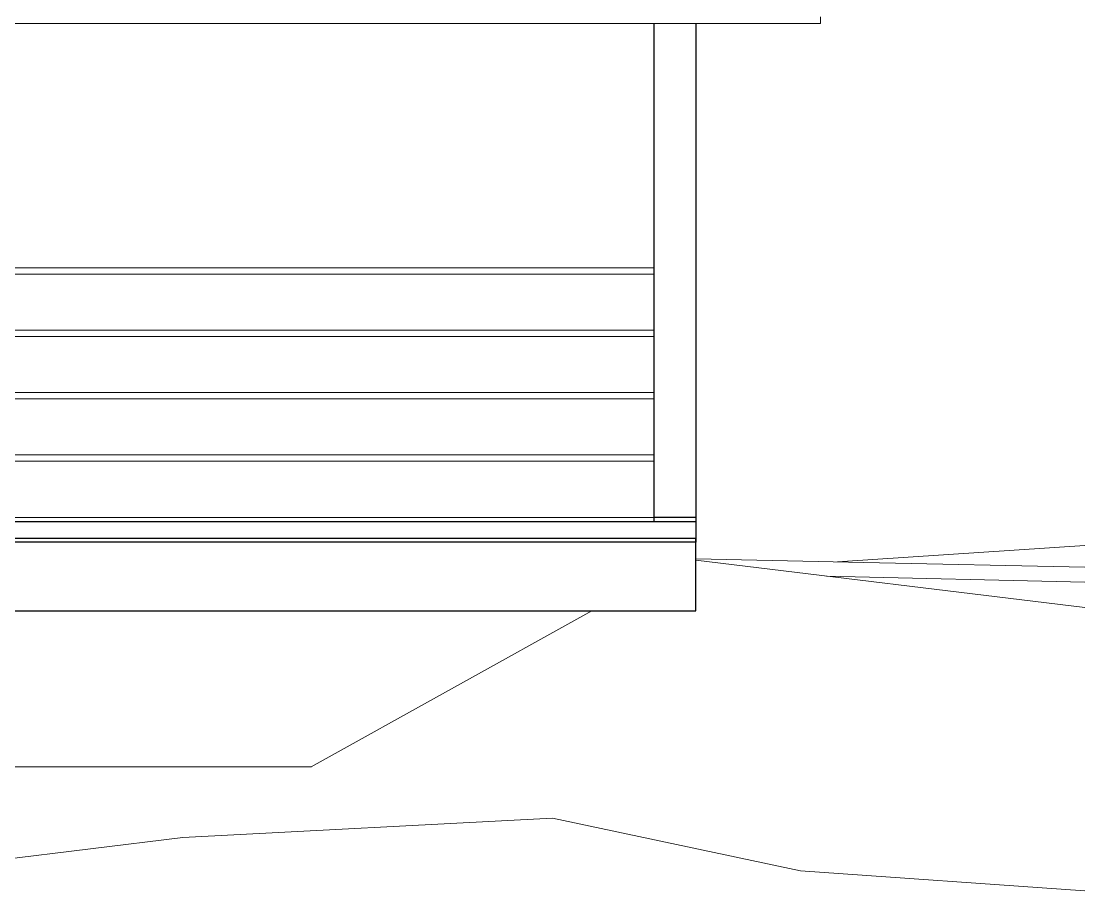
# Model space of a CAD drawing. Header units: millimetres. Extents: x -23755 to 62003, y -3000 to 6760.
# Drawn here: x 43012 to 48127, y -1595 to 2585 of the extents above; entities that cross this region are included whole.
import ezdxf

# ---------------------------------------------------------------- set-up
doc = ezdxf.new("R2010")
doc.units = ezdxf.units.MM
for name, color, linetype, lineweight in [('A-AREA', 32, 'Continuous', 9), ('A-DETL-THIN', 151, 'Continuous', 9), ('A-FLOR', 192, 'Continuous', 25), ('A-ROOF', 132, 'Continuous', 9), ('C-TOPO', 7, 'Continuous', 9), ('Corrimão', 250, 'Continuous', 25), ('Corrimãos superiores', 7, 'Continuous', 9), ('S-BEAM', 12, 'Continuous', 25), ('S-COLS', 52, 'Continuous', 25)]:
    doc.layers.add(name, color=color, linetype=linetype, lineweight=lineweight)

# ---------------------------------------------------------------- blocks, each defined once
blk = doc.blocks.new('Guarda-corpo - Guarda-corpo-3444766-FACHADA FRONTAL')
at = {"layer": 'Corrimão', "color": 7, "lineweight": 9}
for p, q in [((7244.6, 1100), (11044.6, 1100)), ((11044.6, 1070), (7244.6, 1070)), ((7244.6, 800), (11044.6, 800)), ((11044.6, 770), (7244.6, 770)), ((7244.6, 500), (11044.6, 500)), ((11044.6, 470), (7244.6, 470))]:
    blk.add_line(p, q, dxfattribs=at)
blk = doc.blocks.new('Tipo de corrimão superior - Corrimão superior_Interno_-3444834-FACHADA FRONTAL')
at = {"layer": 'Corrimãos superiores'}
for p, q in [((11044.6, 1400), (7244.6, 1400)), ((11044.6, 1370), (7244.6, 1370))]:
    blk.add_line(p, q, dxfattribs=at)

msp = doc.modelspace()

# ---------------------------------------------------------------- linework, layer by layer
at = {"layer": 'A-AREA'}
for p, q in [((37396.667, 200), (46256.667, 200)), ((46056.667, 200), (42956.667, 200)), ((42956.667, 200), (46056.667, 200)), ((46056.667, 200), (42956.667, 200))]:
    msp.add_line(p, q, dxfattribs=at)
at = {"layer": 'A-DETL-THIN'}
for p, q in [((45566.804, -1246.171), (43789.243, -1339.329)), ((46760.144, -1499.823), (45566.804, -1246.171)), ((43789.243, -1339.329), (42201.169, -1534.32)), ((48127.254, -1595.421), (46760.144, -1499.823))]:
    msp.add_line(p, q, dxfattribs=at)
at = {"layer": 'A-FLOR'}
for p, q in [((27356.667, 180), (46256.667, 180)), ((46256.667, 180), (46256.667, 80)), ((46256.667, 80), (27356.667, 80))]:
    msp.add_line(p, q, dxfattribs=at)
at = {"layer": 'A-ROOF'}
for q in [(42256.667, 2574.716), (46856.667, 2606.037)]:
    msp.add_line((46856.667, 2574.716), q, dxfattribs=at)
at = {"layer": 'C-TOPO', "color": 55}
for p, q in [((48127.254, 63.901), (46938.746, -14.688)), ((46938.746, -14.688), (48127.254, 63.901)), ((47064.656, -17.4), (46256.668, 0)), ((48127.254, -233.396), (46256.668, -6.061)), ((48127.254, -40.282), (47064.656, -17.4)), ((46884.894, -82.41), (48127.254, -111.332)), ((44406.667, -1000), (45756.763, -250)), ((44406.667, -1000), (42256.667, -1000)), ((44406.667, -1000), (44408.536, -1000))]:
    msp.add_line(p, q, dxfattribs=at)
at = {"layer": 'S-BEAM'}
for p, q in [((37396.667, 100), (46256.667, 100)), ((46256.667, -250), (46256.667, 100)), ((37396.667, -250), (46256.667, -250))]:
    msp.add_line(p, q, dxfattribs=at)
at = {"layer": 'S-COLS'}
for p, q in [((46056.667, 200), (46056.667, 2574.716)), ((46256.667, 2574.716), (46256.667, 200)), ((46256.667, 200), (46056.667, 200)), ((46056.667, 180), (46056.667, 200)), ((46256.667, 200), (46256.667, 180))]:
    msp.add_line(p, q, dxfattribs=at)

# ---------------------------------------------------------------- block references
at = {"layer": 'Corrimão', "color": 7, "lineweight": 9}
msp.add_blockref('Guarda-corpo - Guarda-corpo-3444766-FACHADA FRONTAL', (35012.047, 0), dxfattribs=at)
at = {"layer": 'Corrimãos superiores'}
msp.add_blockref('Tipo de corrimão superior - Corrimão superior_Interno_-3444834-FACHADA FRONTAL', (35012.047, 0), dxfattribs=at)

doc.saveas('drawing.dxf')
